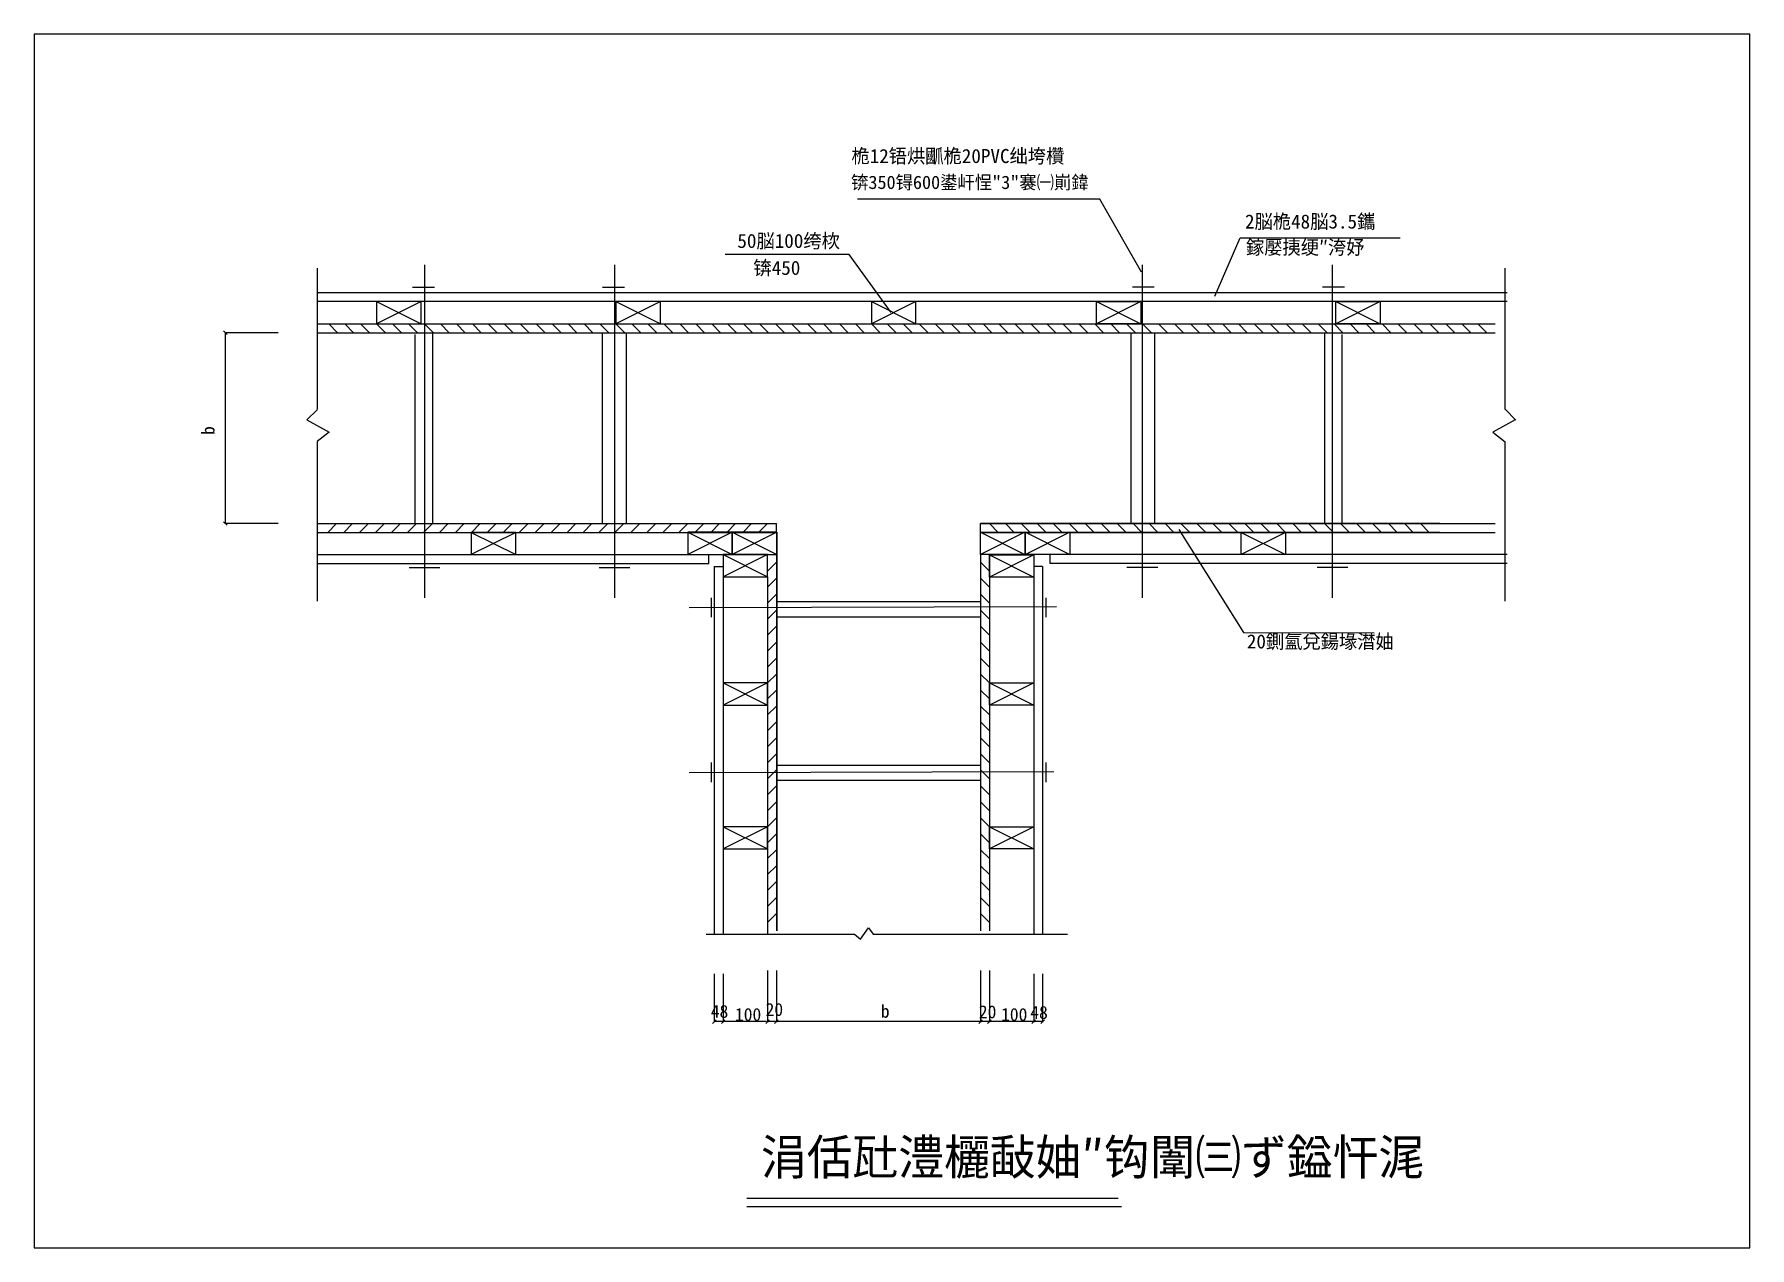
# Model space of a CAD drawing. Header units: metres. Extents: x 0 to 193, y 0 to 136.
import ezdxf

# ---------------------------------------------------------------- set-up
doc = ezdxf.new("R2010")
doc.units = ezdxf.units.M
doc.layers.add(' ', color=7, linetype='Continuous')
doc.layers.add('10', color=7, linetype='Continuous')

msp = doc.modelspace()

# ---------------------------------------------------------------- linework, layer by layer
at = {"layer": ' '}
for p, q in [((42.84, 102.74), (42.84, 81.39)), ((44.8, 102.85), (44.8, 81.5)), ((63.92, 102.85), (63.92, 81.5)), ((66.61, 102.85), (66.61, 81.39)), ((123.4, 102.85), (123.4, 81.39)), ((126.08, 102.85), (126.08, 81.5)), ((145.2, 102.85), (145.2, 81.5)), ((147.16, 102.74), (147.16, 81.39)), ((83.49, 72.69), (106.49, 72.69)), ((83.67, 70.98), (106.4, 70.98)), ((83.58, 54.3), (106.49, 54.3)), ((83.67, 52.58), (106.49, 52.58))]:
    msp.add_line(p, q, dxfattribs=at)
for p, q in [((193.05, 136.5), (0, 136.5)), ((0, 136.5), (0, 0)), ((193.05, 0), (193.05, 136.5)), ((119.91, 117.95), (92.66, 117.95)), ((124.62, 109.73), (119.91, 117.95)), ((132.86, 107.04), (135.72, 113.59)), ((135.72, 113.59), (153.71, 113.59)), ((31.82, 110.2), (31.82, 94.3)), ((91.72, 111.74), (77.76, 111.74)), ((96.43, 105.2), (91.72, 111.74)), ((165.51, 110.2), (165.51, 94.3)), ((31.79, 107.47), (165.77, 107.47)), ((31.79, 106.47), (165.77, 106.47)), ((43.52, 106.43), (38.52, 103.93)), ((38.52, 106.43), (43.52, 103.93)), ((38.52, 106.43), (38.52, 103.93)), ((43.52, 106.43), (38.52, 106.43)), ((43.52, 103.93), (43.52, 106.43)), ((65.46, 106.43), (70.46, 103.93)), ((70.46, 106.43), (65.46, 103.93)), ((65.46, 106.43), (65.46, 103.93)), ((70.46, 106.43), (65.46, 106.43)), ((70.46, 103.93), (70.46, 106.43)), ((94.2, 106.43), (99.2, 103.93)), ((99.2, 106.43), (94.2, 103.93)), ((94.2, 106.43), (94.2, 103.93)), ((99.2, 106.43), (94.2, 106.43)), ((99.2, 103.93), (99.2, 106.43)), ((119.54, 106.43), (124.54, 103.93)), ((124.54, 106.43), (119.54, 103.93)), ((119.54, 103.93), (119.54, 106.43)), ((119.54, 106.43), (124.54, 106.43)), ((124.54, 106.43), (124.54, 103.93)), ((151.48, 106.43), (146.48, 103.93)), ((146.48, 106.43), (151.48, 103.93)), ((146.48, 103.93), (146.48, 106.43)), ((146.48, 106.43), (151.48, 106.43)), ((151.48, 106.43), (151.48, 103.93)), ((21.69, 102.73), (21.29, 103.13)), ((27.45, 102.93), (21.43, 102.93)), ((21.49, 102.93), (21.49, 81.47)), ((31.82, 103.93), (164.41, 103.93)), ((31.82, 102.93), (164.41, 102.93)), ((34.13, 102.93), (33.13, 103.93)), ((35.93, 102.93), (34.93, 103.93)), ((37.72, 102.93), (36.72, 103.93)), ((38.52, 103.93), (43.52, 103.93)), ((39.52, 102.93), (38.52, 103.93)), ((41.31, 102.93), (40.31, 103.93)), ((43.11, 102.93), (42.11, 103.93)), ((44.91, 102.93), (43.91, 103.93)), ((46.7, 102.93), (45.7, 103.93)), ((48.5, 102.93), (47.5, 103.93)), ((50.3, 102.93), (49.3, 103.93)), ((52.09, 102.93), (51.09, 103.93)), ((53.89, 102.93), (52.89, 103.93)), ((55.68, 102.93), (54.68, 103.93)), ((57.48, 102.93), (56.48, 103.93)), ((59.28, 102.93), (58.28, 103.93)), ((61.07, 102.93), (60.07, 103.93)), ((62.87, 102.93), (61.87, 103.93)), ((64.66, 102.93), (63.66, 103.93)), ((65.46, 103.93), (70.46, 103.93)), ((66.46, 102.93), (65.46, 103.93)), ((68.26, 102.93), (67.26, 103.93)), ((70.05, 102.93), (69.05, 103.93)), ((71.85, 102.93), (70.85, 103.93)), ((73.64, 102.93), (72.64, 103.93)), ((75.44, 102.93), (74.44, 103.93)), ((77.24, 102.93), (76.24, 103.93)), ((79.03, 102.93), (78.03, 103.93)), ((80.83, 102.93), (79.83, 103.93)), ((82.62, 102.93), (81.62, 103.93)), ((84.42, 102.93), (83.42, 103.93)), ((86.22, 102.93), (85.22, 103.93)), ((88.01, 102.93), (87.01, 103.93)), ((89.81, 102.93), (88.81, 103.93)), ((91.6, 102.93), (90.6, 103.93)), ((93.4, 102.93), (92.4, 103.93)), ((95.2, 102.93), (94.2, 103.93)), ((94.2, 103.93), (99.2, 103.93)), ((96.99, 102.93), (95.99, 103.93)), ((98.79, 102.93), (97.79, 103.93)), ((100.58, 102.93), (99.58, 103.93)), ((102.38, 102.93), (101.38, 103.93)), ((104.18, 102.93), (103.18, 103.93)), ((105.97, 102.93), (104.97, 103.93)), ((107.77, 102.93), (106.77, 103.93)), ((109.56, 102.93), (108.56, 103.93)), ((111.36, 102.93), (110.36, 103.93)), ((113.16, 102.93), (112.16, 103.93)), ((114.95, 102.93), (113.95, 103.93)), ((116.75, 102.93), (115.75, 103.93)), ((118.55, 102.93), (117.55, 103.93)), ((120.34, 102.93), (119.34, 103.93)), ((124.54, 103.93), (119.54, 103.93)), ((122.14, 102.93), (121.14, 103.93)), ((123.93, 102.93), (122.93, 103.93)), ((125.73, 102.93), (124.73, 103.93)), ((127.53, 102.93), (126.53, 103.93)), ((129.32, 102.93), (128.32, 103.93)), ((131.12, 102.93), (130.12, 103.93)), ((132.91, 102.93), (131.91, 103.93)), ((134.71, 102.93), (133.71, 103.93)), ((136.51, 102.93), (135.51, 103.93)), ((138.3, 102.93), (137.3, 103.93)), ((140.1, 102.93), (139.1, 103.93)), ((141.89, 102.93), (140.89, 103.93)), ((143.69, 102.93), (142.69, 103.93)), ((145.49, 102.93), (144.49, 103.93)), ((147.28, 102.93), (146.28, 103.93)), ((151.48, 103.93), (146.48, 103.93)), ((149.08, 102.93), (148.08, 103.93)), ((150.87, 102.93), (149.87, 103.93)), ((152.67, 102.93), (151.67, 103.93)), ((154.47, 102.93), (153.47, 103.93)), ((156.26, 102.93), (155.26, 103.93)), ((158.06, 102.93), (157.06, 103.93)), ((159.85, 102.93), (158.85, 103.93)), ((161.65, 102.93), (160.65, 103.93)), ((163.45, 102.93), (162.45, 103.93)), ((31.82, 94.27), (30.67, 93.14)), ((30.67, 93.14), (33.2, 91.74)), ((166.67, 93.14), (164.14, 91.74)), ((165.52, 94.33), (166.74, 93.09)), ((33.2, 91.74), (31.82, 90.71)), ((164.15, 91.76), (165.52, 90.67)), ((31.82, 90.68), (31.82, 72.74)), ((165.51, 90.68), (165.51, 72.74)), ((21.29, 81.67), (21.69, 81.27)), ((27.45, 81.47), (21.43, 81.47)), ((31.82, 81.47), (83.52, 81.47)), ((33.02, 80.47), (34.02, 81.47)), ((34.82, 80.47), (35.82, 81.47)), ((36.61, 80.47), (37.61, 81.47)), ((38.41, 80.47), (39.41, 81.47)), ((40.21, 80.47), (41.21, 81.47)), ((42, 80.47), (43, 81.47)), ((43.8, 80.47), (44.8, 81.47)), ((45.59, 80.47), (46.59, 81.47)), ((47.39, 80.47), (48.39, 81.47)), ((49.19, 80.47), (50.19, 81.47)), ((50.98, 80.47), (51.98, 81.47)), ((52.78, 80.47), (53.78, 81.47)), ((54.57, 80.47), (55.57, 81.47)), ((56.37, 80.47), (57.37, 81.47)), ((58.17, 80.47), (59.17, 81.47)), ((59.96, 80.47), (60.96, 81.47)), ((61.76, 80.47), (62.76, 81.47)), ((63.55, 80.47), (64.55, 81.47)), ((65.35, 80.47), (66.35, 81.47)), ((67.15, 80.47), (68.15, 81.47)), ((68.94, 80.47), (69.94, 81.47)), ((70.74, 80.47), (71.74, 81.47)), ((72.53, 80.47), (73.53, 81.47)), ((74.33, 80.47), (75.33, 81.47)), ((76.13, 80.47), (77.13, 81.47)), ((77.92, 80.47), (78.92, 81.47)), ((79.72, 80.47), (80.72, 81.47)), ((81.51, 80.47), (82.51, 81.47)), ((83.52, 80.47), (83.52, 81.47)), ((106.48, 81.47), (164.41, 81.47)), ((158.18, 81.47), (106.48, 81.47)), ((106.48, 80.47), (106.48, 81.47)), ((108.49, 80.47), (107.49, 81.47)), ((110.29, 80.47), (109.29, 81.47)), ((112.08, 80.47), (111.08, 81.47)), ((113.88, 80.47), (112.88, 81.47)), ((115.68, 80.47), (114.68, 81.47)), ((117.47, 80.47), (116.47, 81.47)), ((119.27, 80.47), (118.27, 81.47)), ((121.06, 80.47), (120.06, 81.47)), ((122.86, 80.47), (121.86, 81.47)), ((124.66, 80.47), (123.66, 81.47)), ((126.45, 80.47), (125.45, 81.47)), ((128.25, 80.47), (127.25, 81.47)), ((130.04, 80.47), (129.04, 81.47)), ((131.84, 80.47), (130.84, 81.47)), ((133.64, 80.47), (132.64, 81.47)), ((135.43, 80.47), (134.43, 81.47)), ((137.23, 80.47), (136.23, 81.47)), ((139.03, 80.47), (138.03, 81.47)), ((140.82, 80.47), (139.82, 81.47)), ((142.62, 80.47), (141.62, 81.47)), ((144.41, 80.47), (143.41, 81.47)), ((146.21, 80.47), (145.21, 81.47)), ((148.01, 80.47), (147.01, 81.47)), ((149.8, 80.47), (148.8, 81.47)), ((151.6, 80.47), (150.6, 81.47)), ((153.39, 80.47), (152.39, 81.47)), ((155.19, 80.47), (154.19, 81.47)), ((156.99, 80.47), (155.99, 81.47)), ((31.82, 80.47), (83.52, 80.47)), ((49.18, 80.47), (54.18, 77.97)), ((54.18, 80.47), (49.18, 77.97)), ((49.18, 80.47), (49.18, 77.97)), ((54.18, 80.47), (49.18, 80.47)), ((54.18, 77.97), (54.18, 80.47)), ((73.54, 80.48), (78.54, 77.98)), ((78.54, 80.48), (73.54, 77.98)), ((73.54, 80.48), (73.54, 77.98)), ((78.54, 80.48), (73.54, 80.48)), ((78.54, 77.98), (78.54, 80.48)), ((83.55, 80.48), (78.55, 77.98)), ((78.55, 80.48), (83.55, 77.98)), ((78.55, 80.48), (78.55, 77.98)), ((83.55, 80.48), (78.55, 80.48)), ((83.55, 80.48), (83.55, 35.65)), ((83.55, 77.98), (83.55, 80.48)), ((111.48, 80.48), (106.48, 77.98)), ((106.48, 80.48), (111.48, 77.98)), ((106.48, 77.98), (106.48, 80.48)), ((106.48, 80.48), (111.48, 80.48)), ((106.48, 80.47), (164.41, 80.47)), ((158.18, 80.47), (106.48, 80.47)), ((111.48, 80.48), (111.48, 77.98)), ((111.55, 80.48), (116.55, 77.98)), ((116.55, 80.48), (111.55, 77.98)), ((111.55, 77.98), (111.55, 80.48)), ((111.55, 80.48), (116.55, 80.48)), ((116.55, 80.48), (116.55, 77.98)), ((128.79, 80.79), (136.07, 69.2)), ((135.82, 80.47), (140.82, 77.97)), ((140.82, 80.47), (135.82, 77.97)), ((135.82, 77.97), (135.82, 80.47)), ((135.82, 80.47), (140.82, 80.47)), ((140.82, 80.47), (140.82, 77.97)), ((31.81, 77.97), (75.91, 77.97)), ((49.18, 77.97), (54.18, 77.97)), ((73.54, 77.98), (78.54, 77.98)), ((75.91, 76.97), (75.91, 77.97)), ((82.52, 77.98), (77.52, 75.48)), ((77.52, 77.98), (82.52, 75.48)), ((77.52, 77.98), (77.52, 75.48)), ((82.52, 77.98), (77.52, 77.98)), ((78.55, 77.98), (83.55, 77.98)), ((82.52, 77.98), (83.52, 78)), ((82.52, 75.48), (82.52, 77.98)), ((83.52, 78), (83.52, 35.65)), ((106.48, 77.98), (106.48, 35.65)), ((106.48, 77.98), (106.48, 35.65)), ((107.48, 77.98), (106.48, 77.98)), ((111.48, 77.98), (106.48, 77.98)), ((107.48, 77.98), (107.48, 35.65)), ((107.48, 77.98), (107.48, 35.65)), ((107.48, 77.94), (112.48, 75.44)), ((112.48, 77.94), (107.48, 75.44)), ((107.48, 75.44), (107.48, 77.94)), ((107.48, 77.94), (112.48, 77.94)), ((116.55, 77.98), (111.55, 77.98)), ((112.48, 77.94), (112.48, 75.44)), ((114.34, 76.97), (114.34, 77.97)), ((165.77, 77.97), (114.34, 77.97)), ((140.82, 77.97), (135.82, 77.97)), ((31.81, 76.97), (75.91, 76.97)), ((76.52, 76.62), (77.52, 76.62)), ((76.52, 76.62), (76.52, 35.29)), ((77.52, 76.62), (77.52, 35.29)), ((77.52, 75.48), (82.52, 75.48)), ((82.52, 75.48), (82.52, 35.28)), ((82.53, 76.1), (83.53, 77.1)), ((82.53, 74.3), (83.53, 75.3)), ((107.48, 76.1), (106.48, 77.1)), ((107.48, 74.3), (106.48, 75.3)), ((112.48, 75.44), (107.48, 75.44)), ((113.48, 76.62), (112.48, 76.62)), ((112.48, 76.62), (112.48, 35.29)), ((113.48, 76.62), (113.48, 35.29)), ((165.77, 76.97), (114.34, 76.97)), ((82.53, 72.51), (83.53, 73.51)), ((107.48, 72.51), (106.48, 73.51)), ((82.53, 70.71), (83.53, 71.71)), ((107.48, 70.71), (106.48, 71.71)), ((82.53, 68.91), (83.53, 69.91)), ((107.48, 68.91), (106.48, 69.91)), ((82.53, 67.12), (83.53, 68.12)), ((107.48, 67.12), (106.48, 68.12)), ((136.07, 69.2), (150.79, 69.17)), ((82.53, 65.32), (83.53, 66.32)), ((107.48, 65.32), (106.48, 66.32)), ((82.53, 63.53), (83.53, 64.53)), ((107.48, 63.53), (106.48, 64.53)), ((77.52, 63.53), (82.52, 61.03)), ((82.52, 63.53), (77.52, 61.03)), ((77.52, 63.53), (77.52, 61.03)), ((82.52, 63.53), (77.52, 63.53)), ((82.52, 61.03), (82.52, 63.53)), ((82.53, 61.73), (83.53, 62.73)), ((107.48, 61.73), (106.48, 62.73)), ((107.48, 63.53), (112.48, 61.03)), ((112.48, 63.53), (107.48, 61.03)), ((107.48, 61.03), (107.48, 63.53)), ((107.48, 63.53), (112.48, 63.53)), ((112.48, 63.53), (112.48, 61.03)), ((77.52, 61.03), (82.52, 61.03)), ((82.53, 59.93), (83.53, 60.93)), ((107.48, 59.93), (106.48, 60.93)), ((112.48, 61.03), (107.48, 61.03)), ((82.53, 58.14), (83.53, 59.14)), ((107.48, 58.14), (106.48, 59.14)), ((82.53, 56.34), (83.53, 57.34)), ((107.48, 56.34), (106.48, 57.34)), ((82.53, 54.54), (83.53, 55.54)), ((107.48, 54.54), (106.48, 55.54)), ((82.53, 52.75), (83.53, 53.75)), ((107.48, 52.75), (106.48, 53.75)), ((82.53, 50.95), (83.53, 51.95)), ((107.48, 50.95), (106.48, 51.95)), ((82.53, 49.16), (83.53, 50.16)), ((82.53, 47.36), (83.53, 48.36)), ((107.48, 49.16), (106.48, 50.16)), ((107.48, 47.36), (106.48, 48.36)), ((82.52, 47.36), (77.52, 44.86)), ((77.52, 47.36), (82.52, 44.86)), ((77.52, 47.36), (77.52, 44.86)), ((82.52, 47.36), (77.52, 47.36)), ((82.52, 44.86), (82.52, 47.36)), ((82.53, 45.56), (83.53, 46.56)), ((107.48, 45.56), (106.48, 46.56)), ((107.48, 47.36), (112.48, 44.86)), ((112.48, 47.36), (107.48, 44.86)), ((107.48, 44.86), (107.48, 47.36)), ((107.48, 47.36), (112.48, 47.36)), ((112.48, 47.36), (112.48, 44.86)), ((77.52, 44.86), (82.52, 44.86)), ((82.53, 43.77), (83.53, 44.77)), ((107.48, 43.77), (106.48, 44.77)), ((112.48, 44.86), (107.48, 44.86)), ((82.53, 41.97), (83.53, 42.97)), ((107.48, 41.97), (106.48, 42.97)), ((82.53, 40.18), (83.53, 41.18)), ((107.48, 40.18), (106.48, 41.18)), ((82.53, 38.38), (83.53, 39.38)), ((107.48, 38.38), (106.48, 39.38)), ((82.53, 36.58), (83.53, 37.58)), ((107.48, 36.58), (106.48, 37.58)), ((75.6, 35.28), (92.29, 35.28)), ((92.3, 35.27), (92.98, 34.72)), ((92.98, 34.72), (93.87, 36)), ((93.87, 36), (94.42, 35.27)), ((94.4, 35.28), (116.29, 35.28)), ((82.52, 31.18), (82.52, 25.37)), ((83.52, 31.18), (83.52, 25.37)), ((106.48, 31.18), (106.48, 25.37)), ((107.48, 31.18), (107.48, 25.37)), ((76.52, 30.82), (76.52, 25.37)), ((77.52, 30.82), (77.52, 25.37)), ((112.48, 30.82), (112.48, 25.37)), ((113.48, 30.82), (113.48, 25.37)), ((76.72, 25.63), (76.32, 25.23)), ((77.52, 25.43), (76.52, 25.43)), ((77.32, 25.23), (77.72, 25.63)), ((82.4, 25.43), (77.65, 25.43)), ((82.72, 25.63), (82.32, 25.23)), ((83.52, 25.43), (82.52, 25.43)), ((83.72, 25.63), (83.32, 25.23)), ((83.32, 25.23), (83.72, 25.63)), ((106.48, 25.43), (83.52, 25.43)), ((106.28, 25.23), (106.68, 25.63)), ((106.68, 25.63), (106.28, 25.23)), ((107.48, 25.43), (106.48, 25.43)), ((107.28, 25.23), (107.68, 25.63)), ((112.35, 25.43), (107.6, 25.43)), ((112.48, 25.43), (110.52, 25.43)), ((112.68, 25.63), (112.28, 25.23)), ((113.48, 25.43), (112.48, 25.43)), ((113.28, 25.23), (113.68, 25.63)), ((80.18, 5.57), (121.98, 5.57)), ((80.18, 4.62), (122.35, 4.62)), ((0, 0), (193.05, 0))]:
    msp.add_line(p, q)
at = {"layer": '10'}
for points in [[(43.92, 110.56), (43.92, 73.11)], [(65.31, 110.56), (65.31, 73.11)], [(124.69, 110.56), (124.69, 73.11)], [(146.08, 110.56), (146.08, 73.11)], [(42.56, 108.04), (45.03, 108.04)], [(63.96, 108.04), (66.42, 108.04)], [(126.04, 108.04), (123.58, 108.04)], [(147.44, 108.04), (144.98, 108.04)], [(42.19, 76.53), (45.64, 76.53)], [(63.58, 76.53), (67.03, 76.53)], [(126.43, 76.53), (122.97, 76.53)], [(147.82, 76.53), (144.36, 76.53)], [(73.69, 72.01), (115.05, 72.12)], [(76.19, 73.11), (76.19, 70.93)], [(113.82, 73.11), (113.82, 70.93)], [(76.19, 54.57), (76.19, 52.38)], [(113.82, 54.57), (113.82, 52.38)], [(73.69, 53.47), (114.74, 53.58)]]:
    msp.add_lwpolyline(points, dxfattribs=at)

# ---------------------------------------------------------------- texts
for s, height, p in [('桅12铻烘爴桅20PVC绌垮欑', 1.58, (91.96, 122.02)), ('锛350锝600鍙屽悜"3"褰㈠崱鍏', 1.5, (91.92, 119.1)), ('2脳桅48脳3.5鑴', 1.58, (136.25, 114.65)), ('50脳100绔栨', 1.58, (79.12, 112.47)), ('鎵嬮挗绠″洿妤', 1.58, (136.36, 111.75)), ('锛450', 1.58, (80.93, 109.44)), ('20鍘氳兌鍚堟澘妯', 1.58, (136.46, 67.41)), ('48', 1.45, (76.13, 25.86)), ('20', 1.45, (82.3, 26.07)), ('b', 1.45, (95.27, 25.87)), ('20', 1.45, (106.3, 25.81)), ('48', 1.45, (112.09, 25.74)), ('100', 1.45, (78.85, 25.51)), ('100', 1.45, (108.8, 25.51)), ('涓佸瓧澧欐敮妯″钩闈㈢ず鎰忓浘', 3.96, (81.78, 8.21))]:
    msp.add_text(s, height=height).set_placement(p)
msp.add_text('b', height=1.45, rotation=90).set_placement((20.28, 91.43))

doc.saveas('drawing.dxf')
